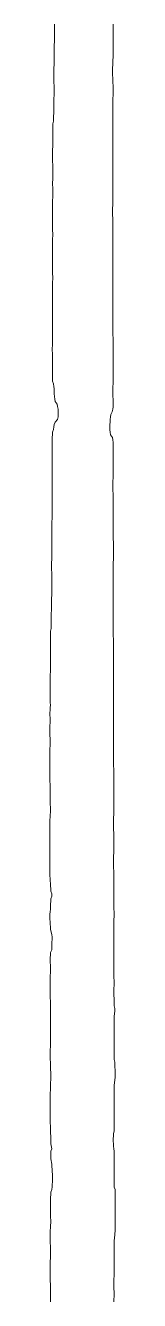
# Model space of a CAD drawing. Extents: x -16 to 11205, y -14909 to 147.
# Drawn here: x 164.56 to 165.11, y 9.19 to 19.77 of the extents above; entities that cross this region are included whole.
import ezdxf

# ---------------------------------------------------------------- set-up
doc = ezdxf.new("R2010")
doc.units = 0
doc.layers.get('0').update_dxf_attribs({"color": 1, "linetype": 'CONTINUOUS', "lineweight": 15, "true_color": 0xff0000})

msp = doc.modelspace()

# ---------------------------------------------------------------- linework, layer by layer
for p, q in [((164.605, 19.699), (164.604, 19.678)), ((164.605, 19.784), (164.605, 19.763)), ((164.605, 19.763), (164.605, 19.741)), ((164.605, 19.741), (164.605, 19.72)), ((164.605, 19.72), (164.605, 19.699)), ((165.093, 19.762), (165.093, 19.783)), ((165.093, 19.741), (165.093, 19.762)), ((165.093, 19.72), (165.093, 19.741)), ((165.094, 19.699), (165.093, 19.72)), ((165.094, 19.678), (165.094, 19.699)), ((164.603, 19.593), (164.602, 19.572)), ((164.604, 19.636), (164.603, 19.614)), ((164.603, 19.614), (164.603, 19.593)), ((164.604, 19.678), (164.604, 19.657)), ((164.604, 19.657), (164.604, 19.636)), ((165.093, 19.614), (165.094, 19.635)), ((165.093, 19.593), (165.093, 19.614)), ((165.093, 19.572), (165.093, 19.593)), ((165.094, 19.656), (165.094, 19.678)), ((165.094, 19.635), (165.094, 19.656)), ((164.602, 19.509), (164.601, 19.487)), ((164.601, 19.487), (164.601, 19.466)), ((164.602, 19.572), (164.602, 19.551)), ((164.602, 19.551), (164.602, 19.53)), ((164.602, 19.53), (164.602, 19.509)), ((165.092, 19.487), (165.093, 19.508)), ((165.092, 19.466), (165.092, 19.487)), ((165.093, 19.551), (165.093, 19.572)), ((165.093, 19.529), (165.093, 19.551)), ((165.093, 19.508), (165.093, 19.529)), ((164.601, 19.445), (164.6, 19.424)), ((164.6, 19.424), (164.6, 19.403)), ((164.6, 19.403), (164.6, 19.382)), ((164.6, 19.382), (164.6, 19.36)), ((164.601, 19.466), (164.601, 19.445)), ((165.088, 19.402), (165.089, 19.424)), ((165.088, 19.381), (165.088, 19.402)), ((165.089, 19.36), (165.088, 19.381)), ((165.089, 19.424), (165.09, 19.445)), ((165.09, 19.445), (165.092, 19.466)), ((164.6, 19.36), (164.6, 19.339)), ((164.6, 19.339), (164.6, 19.318)), ((164.6, 19.318), (164.6, 19.297)), ((164.6, 19.297), (164.601, 19.276)), ((164.601, 19.276), (164.601, 19.254)), ((165.091, 19.339), (165.089, 19.36)), ((165.092, 19.318), (165.091, 19.339)), ((165.092, 19.297), (165.092, 19.318)), ((165.093, 19.275), (165.092, 19.297)), ((165.093, 19.254), (165.093, 19.275)), ((164.601, 19.191), (164.6, 19.17)), ((164.6, 19.17), (164.6, 19.149)), ((164.601, 19.254), (164.601, 19.233)), ((164.601, 19.233), (164.601, 19.212)), ((164.601, 19.212), (164.601, 19.191)), ((165.092, 19.17), (165.093, 19.191)), ((165.092, 19.148), (165.092, 19.17)), ((165.093, 19.233), (165.093, 19.254)), ((165.093, 19.212), (165.093, 19.233)), ((165.093, 19.191), (165.093, 19.212)), ((164.599, 19.085), (164.598, 19.064)), ((164.598, 19.064), (164.598, 19.043)), ((164.6, 19.128), (164.599, 19.106)), ((164.599, 19.106), (164.599, 19.085)), ((164.6, 19.149), (164.6, 19.128)), ((165.092, 19.127), (165.092, 19.148)), ((165.092, 19.106), (165.092, 19.127)), ((165.092, 19.085), (165.092, 19.106)), ((165.092, 19.064), (165.092, 19.085)), ((165.092, 19.043), (165.092, 19.064)), ((164.591, 18.958), (164.59, 18.937)), ((164.597, 18.979), (164.591, 18.958)), ((164.598, 19.043), (164.597, 19.022)), ((164.597, 19.022), (164.597, 19.001)), ((164.597, 19.001), (164.597, 18.979)), ((165.092, 19.021), (165.092, 19.043)), ((165.092, 19), (165.092, 19.021)), ((165.092, 18.979), (165.092, 19)), ((165.092, 18.958), (165.092, 18.979)), ((165.092, 18.937), (165.092, 18.958)), ((164.59, 18.937), (164.59, 18.916)), ((164.59, 18.916), (164.59, 18.895)), ((164.59, 18.895), (164.59, 18.873)), ((164.59, 18.873), (164.591, 18.852)), ((164.591, 18.852), (164.591, 18.831)), ((165.092, 18.916), (165.092, 18.937)), ((165.092, 18.894), (165.092, 18.916)), ((165.092, 18.873), (165.092, 18.894)), ((165.092, 18.852), (165.092, 18.873)), ((165.092, 18.831), (165.092, 18.852)), ((164.59, 18.767), (164.589, 18.746)), ((164.589, 18.746), (164.589, 18.725)), ((164.591, 18.81), (164.59, 18.789)), ((164.59, 18.789), (164.59, 18.767)), ((164.591, 18.831), (164.591, 18.81)), ((165.091, 18.725), (165.092, 18.746)), ((165.092, 18.81), (165.092, 18.831)), ((165.092, 18.788), (165.092, 18.81)), ((165.092, 18.767), (165.092, 18.788)), ((165.092, 18.746), (165.092, 18.767)), ((164.589, 18.725), (164.589, 18.704)), ((164.589, 18.704), (164.589, 18.683)), ((164.589, 18.683), (164.589, 18.662)), ((164.589, 18.662), (164.589, 18.641)), ((164.589, 18.641), (164.59, 18.62)), ((165.09, 18.683), (165.091, 18.704)), ((165.09, 18.661), (165.09, 18.683)), ((165.09, 18.64), (165.09, 18.661)), ((165.09, 18.619), (165.09, 18.64)), ((165.091, 18.704), (165.091, 18.725)), ((164.59, 18.62), (164.591, 18.598)), ((164.591, 18.535), (164.59, 18.513)), ((164.591, 18.598), (164.591, 18.577)), ((164.591, 18.577), (164.591, 18.556)), ((164.591, 18.556), (164.591, 18.535)), ((165.09, 18.598), (165.09, 18.619)), ((165.09, 18.577), (165.09, 18.598)), ((165.09, 18.556), (165.09, 18.577)), ((165.09, 18.534), (165.09, 18.556)), ((165.091, 18.513), (165.09, 18.534)), ((164.59, 18.492), (164.589, 18.471)), ((164.589, 18.471), (164.589, 18.45)), ((164.589, 18.45), (164.59, 18.429)), ((164.59, 18.513), (164.59, 18.492)), ((164.59, 18.429), (164.59, 18.408)), ((165.09, 18.407), (165.091, 18.429)), ((165.091, 18.492), (165.091, 18.513)), ((165.091, 18.471), (165.091, 18.492)), ((165.091, 18.45), (165.091, 18.471)), ((165.091, 18.429), (165.091, 18.45)), ((164.589, 18.323), (164.588, 18.302)), ((164.59, 18.344), (164.589, 18.323)), ((164.59, 18.408), (164.591, 18.386)), ((164.591, 18.365), (164.59, 18.344)), ((164.591, 18.386), (164.591, 18.365)), ((165.09, 18.386), (165.09, 18.407)), ((165.09, 18.365), (165.09, 18.386)), ((165.09, 18.344), (165.09, 18.365)), ((165.09, 18.323), (165.09, 18.344)), ((165.09, 18.302), (165.09, 18.323)), ((164.588, 18.281), (164.587, 18.259)), ((164.587, 18.259), (164.587, 18.238)), ((164.587, 18.238), (164.587, 18.217)), ((164.587, 18.217), (164.587, 18.196)), ((164.588, 18.302), (164.588, 18.281)), ((165.089, 18.259), (165.09, 18.28)), ((165.089, 18.238), (165.089, 18.259)), ((165.089, 18.217), (165.089, 18.238)), ((165.089, 18.196), (165.089, 18.217)), ((165.09, 18.28), (165.09, 18.302)), ((164.587, 18.196), (164.588, 18.175)), ((164.588, 18.175), (164.588, 18.154)), ((164.588, 18.154), (164.588, 18.133)), ((164.588, 18.133), (164.588, 18.111)), ((164.588, 18.111), (164.589, 18.09)), ((165.09, 18.175), (165.089, 18.196)), ((165.09, 18.153), (165.09, 18.175)), ((165.09, 18.132), (165.09, 18.153)), ((165.09, 18.111), (165.09, 18.132)), ((165.09, 18.09), (165.09, 18.111)), ((164.589, 18.005), (164.588, 17.984)), ((164.589, 18.09), (164.589, 18.069)), ((164.589, 18.069), (164.59, 18.048)), ((164.59, 18.027), (164.589, 18.005)), ((164.59, 18.048), (164.59, 18.027)), ((165.09, 18.069), (165.09, 18.09)), ((165.09, 18.048), (165.09, 18.069)), ((165.09, 18.026), (165.09, 18.048)), ((165.091, 18.005), (165.09, 18.026)), ((165.091, 17.984), (165.091, 18.005)), ((164.588, 17.984), (164.588, 17.963)), ((164.588, 17.963), (164.588, 17.942)), ((164.588, 17.942), (164.588, 17.921)), ((164.588, 17.921), (164.588, 17.9)), ((164.588, 17.9), (164.588, 17.878)), ((165.091, 17.963), (165.091, 17.984)), ((165.091, 17.942), (165.091, 17.963)), ((165.091, 17.921), (165.091, 17.942)), ((165.091, 17.899), (165.091, 17.921)), ((165.092, 17.878), (165.091, 17.899)), ((164.588, 17.878), (164.587, 17.857)), ((164.587, 17.857), (164.587, 17.836)), ((164.587, 17.836), (164.587, 17.815)), ((164.587, 17.815), (164.587, 17.794)), ((164.587, 17.794), (164.587, 17.773)), ((165.09, 17.772), (165.091, 17.793)), ((165.091, 17.815), (165.092, 17.836)), ((165.091, 17.793), (165.091, 17.815)), ((165.092, 17.857), (165.092, 17.878)), ((165.092, 17.836), (165.092, 17.857)), ((164.587, 17.773), (164.587, 17.751)), ((164.587, 17.751), (164.588, 17.73)), ((164.588, 17.73), (164.589, 17.709)), ((164.589, 17.709), (164.59, 17.688)), ((164.59, 17.688), (164.59, 17.667)), ((165.09, 17.751), (165.09, 17.772)), ((165.09, 17.73), (165.09, 17.751)), ((165.09, 17.709), (165.09, 17.73)), ((165.09, 17.688), (165.09, 17.709)), ((165.09, 17.666), (165.09, 17.688)), ((164.588, 17.624), (164.587, 17.603)), ((164.587, 17.603), (164.587, 17.582)), ((164.587, 17.582), (164.588, 17.561)), ((164.589, 17.646), (164.588, 17.624)), ((164.59, 17.667), (164.589, 17.646)), ((165.091, 17.645), (165.09, 17.666)), ((165.091, 17.624), (165.091, 17.645)), ((165.091, 17.603), (165.091, 17.624)), ((165.092, 17.582), (165.091, 17.603)), ((165.092, 17.561), (165.092, 17.582)), ((164.588, 17.561), (164.588, 17.54)), ((164.588, 17.54), (164.588, 17.519)), ((164.588, 17.519), (164.588, 17.497)), ((164.588, 17.497), (164.588, 17.476)), ((164.588, 17.476), (164.589, 17.455)), ((165.092, 17.539), (165.092, 17.561)), ((165.092, 17.518), (165.092, 17.539)), ((165.092, 17.497), (165.092, 17.518)), ((165.092, 17.476), (165.092, 17.497)), ((165.092, 17.455), (165.092, 17.476)), ((164.588, 17.391), (164.587, 17.37)), ((164.587, 17.37), (164.587, 17.349)), ((164.589, 17.434), (164.588, 17.413)), ((164.588, 17.413), (164.588, 17.391)), ((164.589, 17.455), (164.589, 17.434)), ((165.092, 17.434), (165.092, 17.455)), ((165.092, 17.412), (165.092, 17.434)), ((165.092, 17.391), (165.092, 17.412)), ((165.092, 17.37), (165.092, 17.391)), ((165.092, 17.349), (165.092, 17.37)), ((164.587, 17.349), (164.587, 17.328)), ((164.587, 17.328), (164.587, 17.307)), ((164.587, 17.307), (164.587, 17.286)), ((164.587, 17.286), (164.587, 17.265)), ((164.587, 17.265), (164.587, 17.243)), ((165.091, 17.307), (165.092, 17.328)), ((165.091, 17.285), (165.091, 17.307)), ((165.091, 17.264), (165.091, 17.285)), ((165.091, 17.243), (165.091, 17.264)), ((165.092, 17.328), (165.092, 17.349)), ((164.587, 17.243), (164.587, 17.222)), ((164.587, 17.222), (164.588, 17.201)), ((164.588, 17.159), (164.587, 17.137)), ((164.588, 17.201), (164.588, 17.18)), ((164.588, 17.18), (164.588, 17.159)), ((165.092, 17.222), (165.091, 17.243)), ((165.092, 17.201), (165.092, 17.222)), ((165.093, 17.18), (165.092, 17.201)), ((165.093, 17.158), (165.093, 17.18)), ((165.093, 17.137), (165.093, 17.158)), ((164.587, 17.116), (164.586, 17.095)), ((164.586, 17.095), (164.586, 17.074)), ((164.586, 17.074), (164.587, 17.053)), ((164.587, 17.137), (164.587, 17.116)), ((164.587, 17.053), (164.587, 17.032)), ((165.093, 17.116), (165.093, 17.137)), ((165.093, 17.095), (165.093, 17.116)), ((165.093, 17.074), (165.093, 17.095)), ((165.094, 17.053), (165.093, 17.074)), ((165.094, 17.031), (165.094, 17.053)), ((164.587, 17.032), (164.587, 17.01)), ((164.587, 17.01), (164.587, 16.989)), ((164.587, 16.989), (164.587, 16.968)), ((164.587, 16.968), (164.587, 16.947)), ((164.587, 16.947), (164.587, 16.926)), ((165.093, 16.968), (165.094, 16.989)), ((165.093, 16.947), (165.093, 16.968)), ((165.093, 16.926), (165.093, 16.947)), ((165.094, 17.01), (165.094, 17.031)), ((165.094, 16.989), (165.094, 17.01)), ((164.587, 16.926), (164.587, 16.905)), ((164.587, 16.905), (164.587, 16.884)), ((164.587, 16.884), (164.587, 16.862)), ((164.587, 16.862), (164.588, 16.841)), ((164.588, 16.841), (164.589, 16.82)), ((165.093, 16.904), (165.093, 16.926)), ((165.093, 16.883), (165.093, 16.904)), ((165.093, 16.862), (165.093, 16.883)), ((165.093, 16.841), (165.093, 16.862)), ((165.093, 16.82), (165.093, 16.841)), ((164.589, 16.82), (164.597, 16.798)), ((164.597, 16.798), (164.6, 16.777)), ((164.6, 16.777), (164.602, 16.756)), ((164.602, 16.756), (164.603, 16.735)), ((164.603, 16.735), (164.603, 16.714)), ((165.092, 16.777), (165.093, 16.799)), ((165.092, 16.756), (165.092, 16.777)), ((165.092, 16.735), (165.092, 16.756)), ((165.092, 16.714), (165.092, 16.735)), ((165.093, 16.799), (165.093, 16.82)), ((164.603, 16.714), (164.604, 16.692)), ((164.604, 16.692), (164.607, 16.672)), ((164.607, 16.672), (164.611, 16.652)), ((164.611, 16.652), (164.627, 16.629)), ((164.627, 16.629), (164.631, 16.609)), ((165.092, 16.693), (165.092, 16.714)), ((165.093, 16.671), (165.092, 16.693)), ((165.094, 16.65), (165.093, 16.671)), ((165.093, 16.608), (165.094, 16.629)), ((165.094, 16.629), (165.094, 16.65)), ((164.634, 16.523), (164.629, 16.502)), ((164.631, 16.609), (164.634, 16.588)), ((164.634, 16.588), (164.636, 16.566)), ((164.636, 16.544), (164.634, 16.523)), ((164.636, 16.566), (164.636, 16.544)), ((165.07, 16.502), (165.072, 16.523)), ((165.072, 16.523), (165.074, 16.544)), ((165.074, 16.544), (165.086, 16.566)), ((165.086, 16.566), (165.09, 16.587)), ((165.09, 16.587), (165.093, 16.608)), ((164.596, 16.42), (164.588, 16.396)), ((164.599, 16.441), (164.596, 16.42)), ((164.603, 16.461), (164.599, 16.441)), ((164.609, 16.481), (164.603, 16.461)), ((164.629, 16.502), (164.609, 16.481)), ((165.066, 16.439), (165.067, 16.46)), ((165.066, 16.417), (165.066, 16.439)), ((165.069, 16.396), (165.066, 16.417)), ((165.067, 16.46), (165.069, 16.481)), ((165.069, 16.481), (165.07, 16.502)), ((164.586, 16.354), (164.585, 16.333)), ((164.585, 16.333), (164.585, 16.312)), ((164.585, 16.312), (164.585, 16.291)), ((164.587, 16.375), (164.586, 16.354)), ((164.588, 16.396), (164.587, 16.375)), ((165.073, 16.376), (165.069, 16.396)), ((165.088, 16.353), (165.073, 16.376)), ((165.092, 16.333), (165.088, 16.353)), ((165.094, 16.312), (165.092, 16.333)), ((165.095, 16.291), (165.094, 16.312)), ((164.585, 16.291), (164.585, 16.27)), ((164.585, 16.27), (164.585, 16.248)), ((164.585, 16.248), (164.585, 16.227)), ((164.585, 16.227), (164.585, 16.206)), ((164.585, 16.206), (164.585, 16.185)), ((165.094, 16.269), (165.095, 16.291)), ((165.094, 16.248), (165.094, 16.269)), ((165.094, 16.227), (165.094, 16.248)), ((165.094, 16.206), (165.094, 16.227)), ((165.094, 16.185), (165.094, 16.206)), ((164.585, 16.185), (164.585, 16.164)), ((164.585, 16.164), (164.586, 16.143)), ((164.586, 16.143), (164.586, 16.121)), ((164.586, 16.121), (164.586, 16.1)), ((164.586, 16.1), (164.586, 16.079)), ((165.093, 16.079), (165.094, 16.1)), ((165.094, 16.163), (165.094, 16.185)), ((165.094, 16.142), (165.094, 16.163)), ((165.094, 16.121), (165.094, 16.142)), ((165.094, 16.1), (165.094, 16.121)), ((164.586, 16.037), (164.585, 16.015)), ((164.585, 16.015), (164.585, 15.994)), ((164.585, 15.994), (164.585, 15.973)), ((164.586, 16.079), (164.586, 16.058)), ((164.586, 16.058), (164.586, 16.037)), ((165.092, 15.994), (165.093, 16.015)), ((165.092, 15.973), (165.092, 15.994)), ((165.093, 16.058), (165.093, 16.079)), ((165.093, 16.036), (165.093, 16.058)), ((165.093, 16.015), (165.093, 16.036)), ((164.585, 15.973), (164.585, 15.952)), ((164.585, 15.952), (164.585, 15.931)), ((164.585, 15.931), (164.585, 15.91)), ((164.585, 15.91), (164.585, 15.888)), ((164.585, 15.888), (164.585, 15.867)), ((165.092, 15.952), (165.092, 15.973)), ((165.092, 15.931), (165.092, 15.952)), ((165.092, 15.909), (165.092, 15.931)), ((165.093, 15.888), (165.092, 15.909)), ((165.093, 15.867), (165.093, 15.888)), ((164.585, 15.867), (164.585, 15.846)), ((164.585, 15.846), (164.585, 15.825)), ((164.585, 15.825), (164.585, 15.804)), ((164.585, 15.804), (164.585, 15.783)), ((164.585, 15.783), (164.585, 15.761)), ((165.094, 15.846), (165.093, 15.867)), ((165.094, 15.825), (165.094, 15.846)), ((165.095, 15.804), (165.094, 15.825)), ((165.095, 15.782), (165.095, 15.804)), ((165.095, 15.761), (165.095, 15.782)), ((164.584, 15.677), (164.583, 15.656)), ((164.585, 15.719), (164.584, 15.698)), ((164.584, 15.698), (164.584, 15.677)), ((164.585, 15.761), (164.585, 15.74)), ((164.585, 15.74), (164.585, 15.719)), ((165.095, 15.74), (165.095, 15.761)), ((165.095, 15.719), (165.095, 15.74)), ((165.095, 15.698), (165.095, 15.719)), ((165.095, 15.677), (165.095, 15.698)), ((165.095, 15.655), (165.095, 15.677)), ((164.583, 15.613), (164.582, 15.592)), ((164.582, 15.592), (164.583, 15.571)), ((164.583, 15.656), (164.583, 15.634)), ((164.583, 15.634), (164.583, 15.613)), ((164.583, 15.571), (164.583, 15.55)), ((165.095, 15.634), (165.095, 15.655)), ((165.095, 15.613), (165.095, 15.634)), ((165.095, 15.592), (165.095, 15.613)), ((165.095, 15.571), (165.095, 15.592)), ((165.095, 15.549), (165.095, 15.571)), ((164.583, 15.55), (164.583, 15.529)), ((164.583, 15.529), (164.583, 15.507)), ((164.583, 15.507), (164.583, 15.486)), ((164.583, 15.486), (164.583, 15.465)), ((164.583, 15.465), (164.583, 15.444)), ((165.095, 15.528), (165.095, 15.549)), ((165.095, 15.507), (165.095, 15.528)), ((165.096, 15.486), (165.095, 15.507)), ((165.096, 15.465), (165.096, 15.486)), ((165.096, 15.444), (165.096, 15.465)), ((164.582, 15.38), (164.581, 15.359)), ((164.581, 15.359), (164.581, 15.338)), ((164.583, 15.423), (164.582, 15.402)), ((164.582, 15.402), (164.582, 15.38)), ((164.583, 15.444), (164.583, 15.423)), ((165.096, 15.422), (165.096, 15.444)), ((165.096, 15.401), (165.096, 15.422)), ((165.096, 15.38), (165.096, 15.401)), ((165.096, 15.359), (165.096, 15.38)), ((165.096, 15.338), (165.096, 15.359)), ((164.581, 15.338), (164.58, 15.317)), ((164.58, 15.317), (164.58, 15.296)), ((164.58, 15.296), (164.58, 15.275)), ((164.58, 15.275), (164.58, 15.253)), ((164.58, 15.253), (164.581, 15.232)), ((165.095, 15.317), (165.096, 15.338)), ((165.095, 15.295), (165.095, 15.317)), ((165.095, 15.274), (165.095, 15.295)), ((165.095, 15.253), (165.095, 15.274)), ((165.095, 15.232), (165.095, 15.253)), ((164.581, 15.232), (164.581, 15.211)), ((164.581, 15.211), (164.581, 15.19)), ((164.581, 15.19), (164.581, 15.169)), ((164.581, 15.169), (164.581, 15.147)), ((164.581, 15.147), (164.581, 15.126)), ((165.095, 15.211), (165.095, 15.232)), ((165.095, 15.19), (165.095, 15.211)), ((165.095, 15.168), (165.095, 15.19)), ((165.095, 15.147), (165.095, 15.168)), ((165.095, 15.126), (165.095, 15.147)), ((164.581, 15.042), (164.58, 15.021)), ((164.581, 15.126), (164.582, 15.105)), ((164.582, 15.084), (164.581, 15.063)), ((164.581, 15.063), (164.581, 15.042)), ((164.582, 15.105), (164.582, 15.084)), ((165.094, 15.105), (165.095, 15.126)), ((165.094, 15.084), (165.094, 15.105)), ((165.094, 15.063), (165.094, 15.084)), ((165.094, 15.041), (165.094, 15.063)), ((165.094, 15.02), (165.094, 15.041)), ((164.58, 14.957), (164.579, 14.936)), ((164.579, 14.936), (164.579, 14.915)), ((164.58, 15.021), (164.58, 14.999)), ((164.58, 14.999), (164.58, 14.978)), ((164.58, 14.978), (164.58, 14.957)), ((165.095, 14.999), (165.094, 15.02)), ((165.095, 14.978), (165.095, 14.999)), ((165.095, 14.957), (165.095, 14.978)), ((165.095, 14.936), (165.095, 14.957)), ((165.095, 14.914), (165.095, 14.936)), ((164.578, 14.851), (164.577, 14.83)), ((164.577, 14.83), (164.578, 14.809)), ((164.579, 14.915), (164.578, 14.894)), ((164.578, 14.894), (164.578, 14.872)), ((164.578, 14.872), (164.578, 14.851)), ((165.095, 14.893), (165.095, 14.914)), ((165.095, 14.872), (165.095, 14.893)), ((165.095, 14.851), (165.095, 14.872)), ((165.095, 14.83), (165.095, 14.851)), ((165.095, 14.809), (165.095, 14.83)), ((164.571, 14.724), (164.57, 14.703)), ((164.578, 14.767), (164.571, 14.745)), ((164.571, 14.745), (164.571, 14.724)), ((164.578, 14.809), (164.578, 14.788)), ((164.578, 14.788), (164.578, 14.767)), ((165.095, 14.787), (165.095, 14.809)), ((165.095, 14.766), (165.095, 14.787)), ((165.095, 14.745), (165.095, 14.766)), ((165.095, 14.724), (165.095, 14.745)), ((165.095, 14.703), (165.095, 14.724)), ((164.57, 14.703), (164.571, 14.682)), ((164.571, 14.618), (164.57, 14.597)), ((164.571, 14.682), (164.571, 14.661)), ((164.571, 14.661), (164.571, 14.639)), ((164.571, 14.639), (164.571, 14.618)), ((165.096, 14.682), (165.095, 14.703)), ((165.096, 14.66), (165.096, 14.682)), ((165.096, 14.639), (165.096, 14.66)), ((165.096, 14.618), (165.096, 14.639)), ((165.096, 14.597), (165.096, 14.618)), ((164.57, 14.597), (164.57, 14.576)), ((164.57, 14.576), (164.571, 14.555)), ((164.571, 14.555), (164.571, 14.534)), ((164.571, 14.534), (164.571, 14.512)), ((164.571, 14.512), (164.571, 14.491)), ((165.096, 14.576), (165.096, 14.597)), ((165.096, 14.554), (165.096, 14.576)), ((165.096, 14.533), (165.096, 14.554)), ((165.096, 14.512), (165.096, 14.533)), ((165.096, 14.491), (165.096, 14.512)), ((164.57, 14.407), (164.569, 14.385)), ((164.571, 14.491), (164.57, 14.47)), ((164.57, 14.47), (164.57, 14.449)), ((164.57, 14.449), (164.57, 14.428)), ((164.57, 14.428), (164.57, 14.407)), ((165.096, 14.47), (165.096, 14.491)), ((165.096, 14.449), (165.096, 14.47)), ((165.096, 14.428), (165.096, 14.449)), ((165.096, 14.406), (165.096, 14.428)), ((165.096, 14.385), (165.096, 14.406)), ((164.569, 14.385), (164.569, 14.364)), ((164.569, 14.364), (164.569, 14.343)), ((164.569, 14.343), (164.569, 14.322)), ((164.569, 14.322), (164.569, 14.301)), ((164.569, 14.301), (164.569, 14.28)), ((165.096, 14.364), (165.096, 14.385)), ((165.097, 14.343), (165.096, 14.364)), ((165.097, 14.322), (165.097, 14.343)), ((165.097, 14.3), (165.097, 14.322)), ((165.097, 14.279), (165.097, 14.3)), ((164.569, 14.28), (164.569, 14.258)), ((164.569, 14.258), (164.569, 14.237)), ((164.569, 14.237), (164.569, 14.216)), ((164.569, 14.216), (164.569, 14.195)), ((164.569, 14.195), (164.569, 14.174)), ((165.097, 14.258), (165.097, 14.279)), ((165.097, 14.237), (165.097, 14.258)), ((165.097, 14.216), (165.097, 14.237)), ((165.098, 14.195), (165.097, 14.216)), ((165.098, 14.173), (165.098, 14.195)), ((164.568, 14.089), (164.567, 14.068)), ((164.569, 14.11), (164.568, 14.089)), ((164.569, 14.174), (164.569, 14.152)), ((164.569, 14.152), (164.57, 14.131)), ((164.57, 14.131), (164.569, 14.11)), ((165.097, 14.131), (165.098, 14.152)), ((165.097, 14.11), (165.097, 14.131)), ((165.097, 14.089), (165.097, 14.11)), ((165.097, 14.068), (165.097, 14.089)), ((165.098, 14.152), (165.098, 14.173)), ((164.567, 14.068), (164.567, 14.047)), ((164.567, 14.047), (164.568, 14.026)), ((164.568, 13.983), (164.567, 13.962)), ((164.568, 14.026), (164.568, 14.004)), ((164.568, 14.004), (164.568, 13.983)), ((165.096, 14.046), (165.097, 14.068)), ((165.096, 14.025), (165.096, 14.046)), ((165.096, 14.004), (165.096, 14.025)), ((165.097, 13.983), (165.096, 14.004)), ((165.097, 13.962), (165.097, 13.983)), ((164.567, 13.962), (164.567, 13.941)), ((164.567, 13.941), (164.567, 13.92)), ((164.567, 13.92), (164.567, 13.898)), ((164.567, 13.898), (164.567, 13.877)), ((164.567, 13.877), (164.568, 13.856)), ((165.096, 13.941), (165.097, 13.962)), ((165.096, 13.919), (165.096, 13.941)), ((165.096, 13.898), (165.096, 13.919)), ((165.096, 13.877), (165.096, 13.898)), ((165.097, 13.856), (165.096, 13.877)), ((164.568, 13.793), (164.567, 13.771)), ((164.567, 13.771), (164.567, 13.75)), ((164.568, 13.856), (164.568, 13.835)), ((164.568, 13.835), (164.568, 13.814)), ((164.568, 13.814), (164.568, 13.793)), ((165.097, 13.835), (165.097, 13.856)), ((165.097, 13.814), (165.097, 13.835)), ((165.097, 13.792), (165.097, 13.814)), ((165.097, 13.771), (165.097, 13.792)), ((165.097, 13.75), (165.097, 13.771)), ((164.567, 13.666), (164.566, 13.644)), ((164.567, 13.75), (164.567, 13.729)), ((164.567, 13.729), (164.567, 13.708)), ((164.567, 13.708), (164.567, 13.687)), ((164.567, 13.687), (164.567, 13.666)), ((165.097, 13.729), (165.097, 13.75)), ((165.097, 13.708), (165.097, 13.729)), ((165.097, 13.687), (165.097, 13.708)), ((165.098, 13.665), (165.097, 13.687)), ((165.098, 13.644), (165.098, 13.665)), ((164.566, 13.644), (164.566, 13.623)), ((164.566, 13.623), (164.566, 13.602)), ((164.566, 13.602), (164.566, 13.581)), ((164.566, 13.581), (164.567, 13.56)), ((164.567, 13.56), (164.567, 13.539)), ((165.098, 13.623), (165.098, 13.644)), ((165.099, 13.602), (165.098, 13.623)), ((165.099, 13.581), (165.099, 13.602)), ((165.099, 13.56), (165.099, 13.581)), ((165.099, 13.538), (165.099, 13.56)), ((164.567, 13.539), (164.567, 13.517)), ((164.567, 13.517), (164.567, 13.496)), ((164.567, 13.496), (164.568, 13.475)), ((164.568, 13.475), (164.568, 13.454)), ((164.568, 13.454), (164.568, 13.433)), ((165.099, 13.517), (165.099, 13.538)), ((165.099, 13.496), (165.099, 13.517)), ((165.099, 13.475), (165.099, 13.496)), ((165.099, 13.454), (165.099, 13.475)), ((165.099, 13.432), (165.099, 13.454)), ((164.568, 13.433), (164.568, 13.412)), ((164.568, 13.412), (164.569, 13.39)), ((164.569, 13.39), (164.569, 13.369)), ((164.569, 13.369), (164.569, 13.348)), ((164.569, 13.348), (164.569, 13.327)), ((165.099, 13.411), (165.099, 13.432)), ((165.099, 13.39), (165.099, 13.411)), ((165.099, 13.369), (165.099, 13.39)), ((165.099, 13.348), (165.099, 13.369)), ((165.099, 13.327), (165.099, 13.348)), ((164.569, 13.327), (164.569, 13.306)), ((164.569, 13.306), (164.57, 13.285)), ((164.57, 13.242), (164.569, 13.221)), ((164.57, 13.285), (164.57, 13.263)), ((164.57, 13.263), (164.57, 13.242)), ((165.099, 13.305), (165.099, 13.327)), ((165.099, 13.284), (165.099, 13.305)), ((165.099, 13.263), (165.099, 13.284)), ((165.099, 13.242), (165.099, 13.263)), ((165.099, 13.221), (165.099, 13.242)), ((164.566, 13.158), (164.565, 13.136)), ((164.565, 13.136), (164.565, 13.115)), ((164.567, 13.179), (164.566, 13.158)), ((164.568, 13.2), (164.567, 13.179)), ((164.569, 13.221), (164.568, 13.2)), ((165.098, 13.2), (165.099, 13.221)), ((165.098, 13.178), (165.098, 13.2)), ((165.098, 13.157), (165.098, 13.178)), ((165.098, 13.136), (165.098, 13.157)), ((165.098, 13.115), (165.098, 13.136)), ((164.565, 13.115), (164.565, 13.094)), ((164.565, 13.094), (164.565, 13.073)), ((164.565, 13.073), (164.565, 13.052)), ((164.565, 13.052), (164.565, 13.031)), ((164.565, 13.031), (164.565, 13.009)), ((165.098, 13.094), (165.098, 13.115)), ((165.099, 13.073), (165.098, 13.094)), ((165.099, 13.052), (165.099, 13.073)), ((165.099, 13.03), (165.099, 13.052)), ((165.1, 13.009), (165.099, 13.03)), ((164.565, 13.009), (164.566, 12.988)), ((164.566, 12.988), (164.566, 12.967)), ((164.566, 12.967), (164.567, 12.946)), ((164.567, 12.946), (164.567, 12.925)), ((164.567, 12.925), (164.567, 12.904)), ((165.099, 12.946), (165.1, 12.967)), ((165.099, 12.924), (165.099, 12.946)), ((165.099, 12.903), (165.099, 12.924)), ((165.1, 12.988), (165.1, 13.009)), ((165.1, 12.967), (165.1, 12.988)), ((164.567, 12.904), (164.567, 12.882)), ((164.567, 12.882), (164.567, 12.861)), ((164.567, 12.861), (164.567, 12.84)), ((164.567, 12.84), (164.567, 12.819)), ((164.567, 12.819), (164.567, 12.798)), ((165.098, 12.882), (165.099, 12.903)), ((165.098, 12.861), (165.098, 12.882)), ((165.098, 12.84), (165.098, 12.861)), ((165.098, 12.819), (165.098, 12.84)), ((165.098, 12.797), (165.098, 12.819)), ((164.567, 12.798), (164.567, 12.776)), ((164.567, 12.776), (164.567, 12.755)), ((164.567, 12.755), (164.567, 12.734)), ((164.567, 12.734), (164.567, 12.713)), ((164.567, 12.713), (164.568, 12.692)), ((165.098, 12.776), (165.098, 12.797)), ((165.099, 12.755), (165.098, 12.776)), ((165.099, 12.734), (165.099, 12.755)), ((165.099, 12.713), (165.099, 12.734)), ((165.099, 12.692), (165.099, 12.713)), ((164.568, 12.692), (164.569, 12.671)), ((164.569, 12.671), (164.57, 12.65)), ((164.57, 12.65), (164.572, 12.629)), ((164.572, 12.629), (164.573, 12.608)), ((164.573, 12.608), (164.574, 12.586)), ((165.099, 12.67), (165.099, 12.692)), ((165.099, 12.649), (165.099, 12.67)), ((165.099, 12.628), (165.099, 12.649)), ((165.099, 12.607), (165.099, 12.628)), ((165.099, 12.586), (165.099, 12.607)), ((164.573, 12.501), (164.572, 12.48)), ((164.581, 12.544), (164.573, 12.522)), ((164.573, 12.522), (164.573, 12.501)), ((164.574, 12.586), (164.581, 12.565)), ((164.581, 12.565), (164.581, 12.544)), ((165.099, 12.565), (165.099, 12.586)), ((165.1, 12.543), (165.099, 12.565)), ((165.1, 12.522), (165.1, 12.543)), ((165.1, 12.501), (165.1, 12.522)), ((165.1, 12.48), (165.1, 12.501)), ((164.569, 12.416), (164.567, 12.395)), ((164.567, 12.395), (164.567, 12.374)), ((164.57, 12.438), (164.569, 12.416)), ((164.571, 12.459), (164.57, 12.438)), ((164.572, 12.48), (164.571, 12.459)), ((165.1, 12.459), (165.1, 12.48)), ((165.1, 12.438), (165.1, 12.459)), ((165.101, 12.416), (165.1, 12.438)), ((165.101, 12.395), (165.101, 12.416)), ((165.101, 12.374), (165.101, 12.395)), ((164.567, 12.374), (164.567, 12.353)), ((164.567, 12.353), (164.568, 12.332)), ((164.568, 12.332), (164.569, 12.311)), ((164.569, 12.311), (164.57, 12.29)), ((164.57, 12.29), (164.571, 12.269)), ((165.1, 12.353), (165.101, 12.374)), ((165.1, 12.332), (165.1, 12.353)), ((165.1, 12.31), (165.1, 12.332)), ((165.1, 12.289), (165.1, 12.31)), ((165.1, 12.268), (165.1, 12.289)), ((164.571, 12.269), (164.583, 12.226)), ((164.583, 12.226), (164.584, 12.205)), ((164.584, 12.184), (164.583, 12.163)), ((164.584, 12.205), (164.584, 12.184)), ((165.1, 12.247), (165.1, 12.268)), ((165.1, 12.226), (165.1, 12.247)), ((165.1, 12.205), (165.1, 12.226)), ((165.1, 12.183), (165.1, 12.205)), ((165.1, 12.162), (165.1, 12.183)), ((164.572, 12.077), (164.57, 12.056)), ((164.581, 12.1), (164.572, 12.077)), ((164.582, 12.121), (164.581, 12.1)), ((164.583, 12.142), (164.582, 12.121)), ((164.583, 12.163), (164.583, 12.142)), ((165.099, 12.078), (165.1, 12.099)), ((165.099, 12.056), (165.099, 12.078)), ((165.1, 12.141), (165.1, 12.162)), ((165.1, 12.12), (165.1, 12.141)), ((165.1, 12.099), (165.1, 12.12)), ((164.57, 12.056), (164.569, 12.035)), ((164.569, 12.035), (164.569, 12.014)), ((164.569, 12.014), (164.569, 11.993)), ((164.569, 11.993), (164.57, 11.972)), ((164.57, 11.972), (164.57, 11.951)), ((165.1, 12.035), (165.099, 12.056)), ((165.1, 12.014), (165.1, 12.035)), ((165.1, 11.993), (165.1, 12.014)), ((165.1, 11.972), (165.1, 11.993)), ((165.1, 11.951), (165.1, 11.972)), ((164.569, 11.866), (164.568, 11.845)), ((164.57, 11.908), (164.569, 11.887)), ((164.569, 11.887), (164.569, 11.866)), ((164.57, 11.951), (164.57, 11.93)), ((164.57, 11.93), (164.57, 11.908)), ((165.1, 11.929), (165.1, 11.951)), ((165.1, 11.908), (165.1, 11.929)), ((165.1, 11.887), (165.1, 11.908)), ((165.1, 11.866), (165.1, 11.887)), ((165.101, 11.845), (165.1, 11.866)), ((164.568, 11.845), (164.568, 11.824)), ((164.568, 11.824), (164.568, 11.803)), ((164.568, 11.803), (164.568, 11.782)), ((164.568, 11.782), (164.568, 11.76)), ((164.568, 11.76), (164.568, 11.739)), ((165.1, 11.781), (165.101, 11.802)), ((165.1, 11.76), (165.1, 11.781)), ((165.1, 11.739), (165.1, 11.76)), ((165.101, 11.824), (165.101, 11.845)), ((165.101, 11.802), (165.101, 11.824)), ((164.568, 11.739), (164.569, 11.718)), ((164.569, 11.718), (164.569, 11.697)), ((164.569, 11.697), (164.57, 11.676)), ((164.57, 11.676), (164.57, 11.655)), ((164.57, 11.655), (164.571, 11.633)), ((165.1, 11.718), (165.1, 11.739)), ((165.101, 11.697), (165.1, 11.718)), ((165.102, 11.676), (165.101, 11.697)), ((165.102, 11.654), (165.102, 11.676)), ((165.102, 11.633), (165.102, 11.654)), ((164.571, 11.633), (164.571, 11.612)), ((164.571, 11.612), (164.572, 11.591)), ((164.572, 11.591), (164.572, 11.57)), ((164.572, 11.57), (164.572, 11.549)), ((164.572, 11.549), (164.572, 11.527)), ((165.109, 11.612), (165.102, 11.633)), ((165.102, 11.548), (165.109, 11.591)), ((165.102, 11.527), (165.102, 11.548)), ((165.109, 11.591), (165.109, 11.612)), ((164.572, 11.527), (164.571, 11.506)), ((164.571, 11.506), (164.571, 11.485)), ((164.571, 11.485), (164.571, 11.464)), ((164.571, 11.464), (164.571, 11.443)), ((164.571, 11.443), (164.571, 11.422)), ((165.102, 11.506), (165.102, 11.527)), ((165.102, 11.485), (165.102, 11.506)), ((165.102, 11.464), (165.102, 11.485)), ((165.102, 11.443), (165.102, 11.464)), ((165.102, 11.421), (165.102, 11.443)), ((164.571, 11.422), (164.571, 11.4)), ((164.571, 11.4), (164.572, 11.379)), ((164.572, 11.337), (164.571, 11.316)), ((164.572, 11.379), (164.572, 11.358)), ((164.572, 11.358), (164.572, 11.337)), ((165.102, 11.4), (165.102, 11.421)), ((165.102, 11.379), (165.102, 11.4)), ((165.102, 11.358), (165.102, 11.379)), ((165.102, 11.337), (165.102, 11.358)), ((165.102, 11.315), (165.102, 11.337)), ((164.569, 11.273), (164.568, 11.252)), ((164.568, 11.252), (164.568, 11.231)), ((164.568, 11.231), (164.569, 11.21)), ((164.57, 11.294), (164.569, 11.273)), ((164.571, 11.316), (164.57, 11.294)), ((165.102, 11.294), (165.102, 11.315)), ((165.102, 11.273), (165.102, 11.294)), ((165.102, 11.252), (165.102, 11.273)), ((165.102, 11.231), (165.102, 11.252)), ((165.102, 11.21), (165.102, 11.231)), ((164.569, 11.21), (164.569, 11.189)), ((164.569, 11.189), (164.57, 11.168)), ((164.57, 11.168), (164.571, 11.147)), ((164.571, 11.147), (164.572, 11.125)), ((164.572, 11.125), (164.572, 11.104)), ((165.102, 11.189), (165.102, 11.21)), ((165.109, 11.167), (165.102, 11.189)), ((165.109, 11.146), (165.109, 11.167)), ((165.109, 11.125), (165.109, 11.146)), ((165.11, 11.104), (165.109, 11.125)), ((164.572, 11.104), (164.573, 11.083)), ((164.573, 11.019), (164.572, 10.998)), ((164.573, 11.083), (164.574, 11.062)), ((164.574, 11.04), (164.573, 11.019)), ((164.574, 11.062), (164.574, 11.04)), ((165.102, 10.977), (165.11, 11.04)), ((165.11, 11.083), (165.11, 11.104)), ((165.11, 11.061), (165.11, 11.083)), ((165.11, 11.04), (165.11, 11.061)), ((164.569, 10.913), (164.568, 10.892)), ((164.57, 10.935), (164.569, 10.913)), ((164.571, 10.956), (164.57, 10.935)), ((164.572, 10.977), (164.571, 10.956)), ((164.572, 10.998), (164.572, 10.977)), ((165.101, 10.913), (165.102, 10.934)), ((165.101, 10.892), (165.101, 10.913)), ((165.102, 10.955), (165.102, 10.977)), ((165.102, 10.934), (165.102, 10.955)), ((164.568, 10.892), (164.568, 10.871)), ((164.568, 10.871), (164.568, 10.85)), ((164.568, 10.85), (164.569, 10.829)), ((164.569, 10.829), (164.569, 10.808)), ((164.569, 10.808), (164.569, 10.787)), ((165.101, 10.871), (165.101, 10.892)), ((165.101, 10.85), (165.101, 10.871)), ((165.101, 10.829), (165.101, 10.85)), ((165.101, 10.807), (165.101, 10.829)), ((165.101, 10.786), (165.101, 10.807)), ((164.569, 10.787), (164.569, 10.765)), ((164.569, 10.765), (164.569, 10.744)), ((164.569, 10.744), (164.569, 10.723)), ((164.569, 10.723), (164.569, 10.702)), ((164.569, 10.702), (164.569, 10.681)), ((165.101, 10.765), (165.101, 10.786)), ((165.101, 10.744), (165.101, 10.765)), ((165.101, 10.723), (165.101, 10.744)), ((165.101, 10.702), (165.101, 10.723)), ((165.102, 10.68), (165.101, 10.702)), ((164.569, 10.681), (164.569, 10.66)), ((164.569, 10.66), (164.57, 10.638)), ((164.57, 10.638), (164.57, 10.617)), ((164.57, 10.617), (164.571, 10.596)), ((164.571, 10.596), (164.572, 10.575)), ((165.098, 10.574), (165.101, 10.595)), ((165.101, 10.595), (165.102, 10.617)), ((165.102, 10.659), (165.102, 10.68)), ((165.103, 10.638), (165.102, 10.659)), ((165.102, 10.617), (165.103, 10.638)), ((164.572, 10.575), (164.573, 10.554)), ((164.573, 10.554), (164.573, 10.533)), ((164.573, 10.533), (164.574, 10.512)), ((164.574, 10.512), (164.575, 10.49)), ((164.575, 10.49), (164.582, 10.448)), ((165.095, 10.532), (165.096, 10.553)), ((165.095, 10.511), (165.095, 10.532)), ((165.096, 10.49), (165.095, 10.511)), ((165.096, 10.553), (165.098, 10.574)), ((165.098, 10.469), (165.096, 10.49)), ((164.574, 10.405), (164.573, 10.384)), ((164.573, 10.384), (164.573, 10.363)), ((164.575, 10.427), (164.574, 10.405)), ((164.582, 10.448), (164.575, 10.427)), ((165.1, 10.448), (165.098, 10.469)), ((165.102, 10.427), (165.1, 10.448)), ((165.103, 10.405), (165.102, 10.427)), ((165.102, 10.363), (165.103, 10.384)), ((165.103, 10.384), (165.103, 10.405)), ((164.573, 10.363), (164.581, 10.32)), ((164.581, 10.32), (164.582, 10.299)), ((164.582, 10.299), (164.584, 10.278)), ((164.584, 10.278), (164.586, 10.257)), ((165.101, 10.299), (165.102, 10.32)), ((165.101, 10.278), (165.101, 10.299)), ((165.101, 10.257), (165.101, 10.278)), ((165.102, 10.342), (165.102, 10.363)), ((165.102, 10.32), (165.102, 10.342)), ((164.587, 10.173), (164.585, 10.152)), ((164.586, 10.257), (164.588, 10.236)), ((164.588, 10.194), (164.587, 10.173)), ((164.588, 10.236), (164.589, 10.215)), ((164.589, 10.215), (164.588, 10.194)), ((165.102, 10.236), (165.101, 10.257)), ((165.102, 10.215), (165.102, 10.236)), ((165.102, 10.194), (165.102, 10.215)), ((165.102, 10.172), (165.102, 10.194)), ((165.103, 10.151), (165.102, 10.172)), ((164.573, 10.066), (164.572, 10.045)), ((164.574, 10.087), (164.573, 10.066)), ((164.582, 10.11), (164.574, 10.087)), ((164.584, 10.131), (164.582, 10.11)), ((164.585, 10.152), (164.584, 10.131)), ((165.103, 10.13), (165.103, 10.151)), ((165.11, 10.109), (165.103, 10.13)), ((165.11, 10.088), (165.11, 10.109)), ((165.111, 10.066), (165.11, 10.088)), ((165.111, 10.045), (165.111, 10.066)), ((164.572, 10.024), (164.571, 10.003)), ((164.571, 10.003), (164.571, 9.982)), ((164.571, 9.982), (164.571, 9.961)), ((164.571, 9.961), (164.571, 9.94)), ((164.572, 10.045), (164.572, 10.024)), ((165.111, 10.024), (165.111, 10.045)), ((165.111, 10.003), (165.111, 10.024)), ((165.111, 9.982), (165.111, 10.003)), ((165.111, 9.961), (165.111, 9.982)), ((165.111, 9.939), (165.111, 9.961)), ((164.571, 9.94), (164.571, 9.919)), ((164.571, 9.919), (164.572, 9.897)), ((164.572, 9.897), (164.572, 9.876)), ((164.572, 9.876), (164.573, 9.855)), ((164.573, 9.855), (164.573, 9.834)), ((165.111, 9.918), (165.111, 9.939)), ((165.111, 9.897), (165.111, 9.918)), ((165.111, 9.876), (165.111, 9.897)), ((165.111, 9.855), (165.111, 9.876)), ((165.111, 9.834), (165.111, 9.855)), ((164.57, 9.791), (164.569, 9.77)), ((164.569, 9.77), (164.568, 9.749)), ((164.568, 9.749), (164.569, 9.728)), ((164.572, 9.813), (164.57, 9.791)), ((164.573, 9.834), (164.572, 9.813)), ((165.104, 9.706), (165.111, 9.77)), ((165.111, 9.812), (165.111, 9.834)), ((165.111, 9.791), (165.111, 9.812)), ((165.111, 9.77), (165.111, 9.791)), ((164.569, 9.728), (164.569, 9.707)), ((164.569, 9.707), (164.569, 9.686)), ((164.569, 9.686), (164.569, 9.665)), ((164.569, 9.665), (164.57, 9.643)), ((164.57, 9.643), (164.57, 9.622)), ((165.103, 9.685), (165.104, 9.706)), ((165.103, 9.664), (165.103, 9.685)), ((165.103, 9.643), (165.103, 9.664)), ((165.103, 9.622), (165.103, 9.643)), ((164.57, 9.537), (164.569, 9.516)), ((164.57, 9.622), (164.571, 9.601)), ((164.571, 9.58), (164.57, 9.559)), ((164.57, 9.559), (164.57, 9.537)), ((164.571, 9.601), (164.571, 9.58)), ((165.102, 9.579), (165.103, 9.601)), ((165.102, 9.558), (165.102, 9.579)), ((165.102, 9.537), (165.102, 9.558)), ((165.102, 9.516), (165.102, 9.537)), ((165.103, 9.601), (165.103, 9.622)), ((164.569, 9.516), (164.568, 9.495)), ((164.568, 9.495), (164.568, 9.474)), ((164.568, 9.474), (164.568, 9.453)), ((164.568, 9.453), (164.568, 9.432)), ((164.568, 9.432), (164.568, 9.41)), ((165.101, 9.431), (165.102, 9.452)), ((165.101, 9.41), (165.101, 9.431)), ((165.102, 9.495), (165.102, 9.516)), ((165.102, 9.474), (165.102, 9.495)), ((165.102, 9.452), (165.102, 9.474)), ((164.568, 9.41), (164.569, 9.389)), ((164.569, 9.389), (164.569, 9.368)), ((164.569, 9.368), (164.569, 9.347)), ((164.569, 9.347), (164.57, 9.326)), ((164.57, 9.326), (164.57, 9.305)), ((165.1, 9.368), (165.101, 9.389)), ((165.1, 9.347), (165.1, 9.368)), ((165.1, 9.326), (165.1, 9.347)), ((165.1, 9.304), (165.1, 9.326)), ((165.101, 9.389), (165.101, 9.41)), ((164.57, 9.305), (164.57, 9.283)), ((164.57, 9.283), (164.57, 9.262)), ((164.57, 9.262), (164.571, 9.241)), ((164.571, 9.241), (164.57, 9.22)), ((164.57, 9.22), (164.57, 9.199)), ((165.1, 9.283), (165.1, 9.304)), ((165.101, 9.262), (165.1, 9.283)), ((165.1, 9.198), (165.101, 9.22)), ((165.101, 9.241), (165.101, 9.262)), ((165.101, 9.22), (165.101, 9.241)), ((164.57, 9.199), (164.57, 9.178)), ((165.1, 9.177), (165.1, 9.198))]:
    msp.add_line(p, q)

doc.saveas('drawing.dxf')
